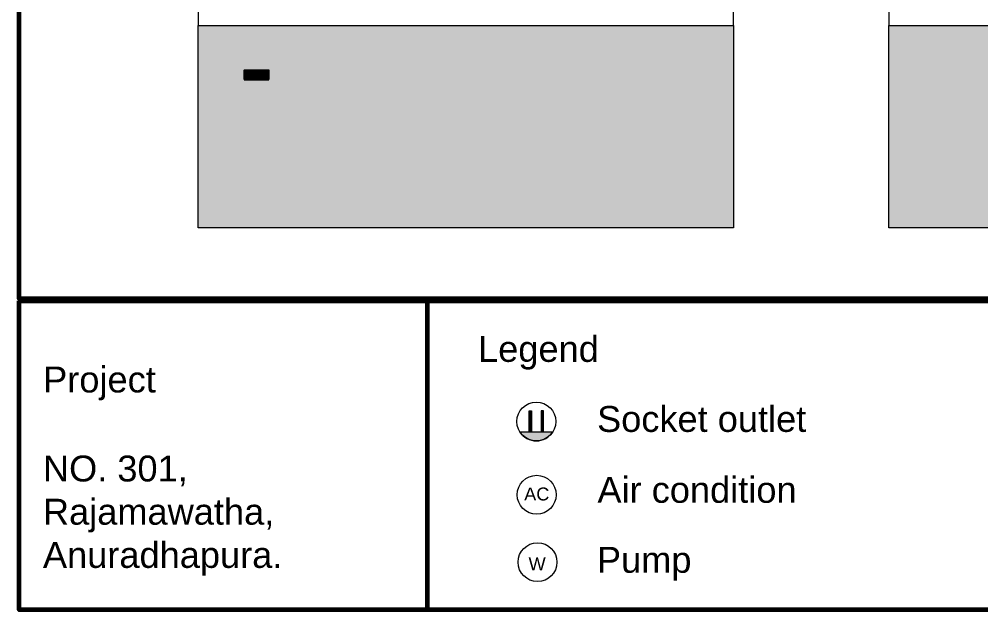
# Model space of a CAD drawing. Header units: millimetres. Extents: x 3717 to 33074, y -976 to 23714.
# Drawn here: x 3717 to 18562, y -976 to 8138 of the extents above; entities that cross this region are included whole.
import ezdxf

# ---------------------------------------------------------------- set-up
doc = ezdxf.new("R2010")
doc.units = ezdxf.units.MM
doc.layers.add('A-ANNO-DIMS', color=7, linetype='Continuous', lineweight=9)
doc.layers.add('power', color=7, linetype='Continuous', lineweight=9)
doc.layers.add('LINES', color=7, linetype='Continuous')
doc.layers.add('PDF_wall', color=7, linetype='Continuous')
doc.styles.add('Arial', font='arial.ttf', dxfattribs={"height": 450})

msp = doc.modelspace()

# ---------------------------------------------------------------- hatches: boundary and pattern name
at = {"layer": 'A-ANNO-DIMS'}
h = msp.add_hatch(dxfattribs=at)
h.set_pattern_fill('AR-B88', color=256)
h.paths.add_polyline_path([(14742, 8042), (6481, 8042), (6481, 4917), (14742, 4917)])
h.paths.add_polyline_path([(7190, 7208), (7190, 7353), (7206, 7362), (7206, 7353), (7562, 7353), (7570, 7353), (7570, 7208)], flags=16)
h.paths.add_polyline_path([(7554, 7353), (7567, 7359), (7567, 7214), (7567, 7209), (7554, 7206)], flags=16)
h.paths.add_polyline_path([(7408, 7208), (7408, 7252), (7400, 7252), (7400, 7208)], flags=16)
h.paths.add_polyline_path([(7351, 7208), (7351, 7353), (7343, 7353), (7343, 7208)], flags=16)
h.paths.add_polyline_path([(7375, 7259), (7372, 7258), (7369, 7257), (7375, 7259)], flags=0)
h.paths.add_polyline_path([(7367, 7252), (7378, 7252), (7378, 7254), (7367, 7353)], flags=0)
h.paths.add_polyline_path([(7383, 7240), (7382, 7244), (7378, 7245), (7378, 7245), (7383, 7226)], flags=0)
h.paths.add_polyline_path([(7383, 7295), (7398, 7285), (7398, 7287), (7383, 7310)], flags=0)
h.paths.add_polyline_path([(7383, 7333), (7383, 7318), (7398, 7307), (7398, 7309)], flags=0)
h.paths.add_polyline_path([(7383, 7356), (7383, 7336), (7398, 7325), (7398, 7343)], flags=16)
h.paths.add_polyline_path([(7398, 7277), (7383, 7266), (7383, 7269), (7398, 7279)], flags=0)
h.paths.add_polyline_path([(7359, 7251), (7353, 7252), (7353, 7252)], flags=0)
h.paths.add_polyline_path([(7383, 7287), (7398, 7298), (7398, 7296), (7383, 7272)], flags=0)
h.paths.add_polyline_path([(28518, 8042), (17144, 8042), (17144, 4917), (28518, 4917)])
h.paths.add_polyline_path([(6481, 22378), (23115, 22378), (23115, 19753), (6481, 19753)])
h.paths.add_polyline_path([(20539, 19771), (20997, 19771), (20997, 20107), (20539, 20107)], flags=24)
at = {"layer": 'power'}
h = msp.add_hatch(dxfattribs=at)
h.set_pattern_fill('ANGLE', color=256)
h.set_pattern_definition([(0, (41459.786, 23948.2945), (0, 6.985), [5.08, -1.905]), (90, (41459.786, 23948.2945), (-6.985, 4e-16), [5.08, -1.905])])
h.paths.add_polyline_path([(11589, 2093), (11625, 2093), (11625, 1771), (11589, 1771)])
h.paths.add_polyline_path([(11811, 2093), (11775, 2093), (11775, 1771), (11811, 1771)])
h = msp.add_hatch(dxfattribs=at)
h.set_pattern_fill('ANGLE', color=256)
h.set_pattern_definition([(0, (27369.521, 29027.081), (0, 6.985), [5.08, -1.905]), (90, (27369.521, 29027.081), (-6.985, 4e-16), [5.08, -1.905])])
edge = h.paths.add_edge_path()
edge.add_line((11446, 1771), (11954, 1771))
edge.add_arc((11700, 1930), 300, 212.0239, 327.9761, ccw=False)

# ---------------------------------------------------------------- linework, layer by layer
at = {"lineweight": 60}
msp.add_line((10013, 3791), (10013, -976), dxfattribs=at)
for points in [[(3717, 23714), (33043, 23714), (33043, 3822), (3717, 3822)], [(3717, 3791), (33074, 3791), (33074, -976), (3717, -976)]]:
    msp.add_lwpolyline(points, close=True, dxfattribs=at)
at = {"layer": 'A-ANNO-DIMS'}
for points in [[(6481, 8042), (14742, 8042), (14742, 4917), (6481, 4917)], [(17144, 8042), (28518, 8042), (28518, 4917), (17144, 4917)]]:
    msp.add_lwpolyline(points, close=True, dxfattribs=at)
at = {"layer": 'LINES'}
for p, q in [((7190, 7353), (7562, 7353)), ((7190, 7353), (7190, 7208)), ((7195, 7356), (7195, 7342)), ((7195, 7339), (7195, 7336)), ((7195, 7333), (7195, 7318)), ((7195, 7315), (7195, 7313)), ((7195, 7310), (7195, 7295)), ((7195, 7292), (7195, 7289)), ((7195, 7287), (7195, 7272)), ((7197, 7208), (7197, 7353)), ((7206, 7208), (7206, 7353)), ((7214, 7208), (7214, 7353)), ((7222, 7208), (7222, 7353)), ((7230, 7208), (7230, 7353)), ((7238, 7208), (7238, 7353)), ((7246, 7208), (7246, 7353)), ((7254, 7208), (7254, 7353)), ((7262, 7208), (7262, 7353)), ((7270, 7208), (7270, 7353)), ((7278, 7208), (7278, 7353)), ((7286, 7208), (7286, 7353)), ((7295, 7208), (7295, 7353)), ((7303, 7208), (7303, 7353)), ((7311, 7208), (7311, 7353)), ((7319, 7208), (7319, 7353)), ((7326, 7353), (7381, 7353)), ((7327, 7208), (7327, 7353)), ((7335, 7208), (7335, 7353)), ((7343, 7208), (7343, 7353)), ((7351, 7208), (7351, 7353)), ((7359, 7208), (7359, 7353)), ((7367, 7208), (7367, 7353)), ((7375, 7208), (7375, 7353)), ((7383, 7356), (7383, 7342)), ((7383, 7339), (7383, 7336)), ((7383, 7333), (7383, 7318)), ((7383, 7315), (7383, 7313)), ((7383, 7310), (7383, 7295)), ((7383, 7292), (7383, 7289)), ((7383, 7287), (7383, 7272)), ((7384, 7208), (7384, 7353)), ((7392, 7208), (7392, 7353)), ((7398, 7354), (7398, 7354)), ((7398, 7351), (7398, 7353)), ((7398, 7350), (7398, 7351)), ((7398, 7347), (7398, 7350)), ((7398, 7346), (7398, 7347)), ((7398, 7344), (7398, 7346)), ((7398, 7343), (7398, 7343)), ((7398, 7340), (7398, 7342)), ((7398, 7336), (7398, 7339)), ((7398, 7339), (7398, 7339)), ((7398, 7335), (7398, 7336)), ((7398, 7333), (7398, 7335)), ((7398, 7332), (7398, 7332)), ((7398, 7329), (7398, 7331)), ((7398, 7328), (7398, 7328)), ((7398, 7325), (7398, 7327)), ((7398, 7324), (7398, 7325)), ((7398, 7321), (7398, 7324)), ((7398, 7321), (7398, 7321)), ((7398, 7318), (7398, 7320)), ((7398, 7317), (7398, 7317)), ((7398, 7314), (7398, 7316)), ((7398, 7313), (7398, 7314)), ((7398, 7310), (7398, 7313)), ((7398, 7309), (7398, 7310)), ((7398, 7307), (7398, 7309)), ((7398, 7306), (7398, 7306)), ((7398, 7303), (7398, 7305)), ((7398, 7302), (7398, 7303)), ((7398, 7299), (7398, 7302)), ((7398, 7298), (7398, 7299)), ((7398, 7296), (7398, 7298)), ((7398, 7295), (7398, 7295)), ((7398, 7292), (7398, 7294)), ((7398, 7288), (7398, 7291)), ((7398, 7291), (7398, 7291)), ((7398, 7287), (7398, 7288)), ((7398, 7285), (7398, 7287)), ((7398, 7284), (7398, 7284)), ((7398, 7281), (7398, 7283)), ((7398, 7280), (7398, 7280)), ((7398, 7277), (7398, 7279)), ((7398, 7276), (7398, 7277)), ((7398, 7273), (7398, 7276)), ((7400, 7208), (7400, 7353)), ((7408, 7208), (7408, 7353)), ((7416, 7208), (7416, 7353)), ((7424, 7208), (7424, 7353)), ((7432, 7208), (7432, 7353)), ((7440, 7208), (7440, 7353)), ((7448, 7208), (7448, 7353)), ((7456, 7208), (7456, 7353)), ((7465, 7208), (7465, 7353)), ((7473, 7208), (7473, 7353)), ((7481, 7208), (7481, 7353)), ((7489, 7208), (7489, 7353)), ((7497, 7208), (7497, 7353)), ((7505, 7208), (7505, 7353)), ((7513, 7208), (7513, 7353)), ((7521, 7208), (7521, 7353)), ((7529, 7208), (7529, 7353)), ((7537, 7208), (7537, 7353)), ((7546, 7208), (7546, 7353)), ((7554, 7208), (7554, 7353)), ((7562, 7208), (7562, 7353)), ((7562, 7353), (7572, 7353)), ((7567, 7359), (7567, 7214)), ((7567, 7356), (7567, 7342)), ((7567, 7339), (7567, 7336)), ((7567, 7333), (7567, 7318)), ((7567, 7315), (7567, 7313)), ((7567, 7310), (7567, 7295)), ((7567, 7292), (7567, 7289)), ((7567, 7287), (7567, 7272)), ((7570, 7208), (7570, 7353)), ((7190, 7208), (7572, 7208)), ((7195, 7269), (7195, 7266)), ((7195, 7263), (7195, 7249)), ((7195, 7246), (7195, 7243)), ((7195, 7240), (7195, 7226)), ((7195, 7223), (7195, 7220)), ((7195, 7217), (7195, 7209)), ((7353, 7252), (7356, 7253)), ((7353, 7252), (7356, 7251)), ((7356, 7253), (7357, 7253)), ((7356, 7251), (7357, 7251)), ((7357, 7254), (7359, 7254)), ((7357, 7251), (7359, 7250)), ((7360, 7254), (7360, 7255)), ((7360, 7250), (7360, 7250)), ((7361, 7255), (7363, 7255)), ((7361, 7250), (7363, 7249)), ((7363, 7255), (7364, 7256)), ((7363, 7249), (7364, 7249)), ((7364, 7256), (7366, 7256)), ((7364, 7249), (7366, 7248)), ((7367, 7257), (7367, 7257)), ((7367, 7248), (7367, 7248)), ((7368, 7257), (7370, 7258)), ((7368, 7248), (7370, 7247)), ((7370, 7258), (7371, 7258)), ((7370, 7247), (7371, 7247)), ((7371, 7258), (7373, 7259)), ((7371, 7247), (7373, 7246)), ((7374, 7259), (7374, 7259)), ((7374, 7246), (7374, 7246)), ((7375, 7259), (7378, 7260)), ((7375, 7246), (7378, 7245)), ((7378, 7260), (7378, 7259)), ((7378, 7258), (7378, 7258)), ((7378, 7257), (7378, 7255)), ((7378, 7255), (7378, 7254)), ((7378, 7254), (7378, 7252)), ((7380, 7252), (7378, 7252)), ((7378, 7251), (7378, 7252)), ((7378, 7250), (7378, 7251)), ((7378, 7247), (7378, 7250)), ((7378, 7246), (7378, 7247)), ((7378, 7245), (7378, 7246)), ((7381, 7252), (7380, 7252)), ((7384, 7252), (7381, 7252)), ((7383, 7269), (7383, 7266)), ((7383, 7263), (7383, 7249)), ((7383, 7246), (7383, 7243)), ((7383, 7240), (7383, 7226)), ((7383, 7223), (7383, 7220)), ((7383, 7217), (7383, 7209)), ((7384, 7252), (7384, 7252)), ((7387, 7252), (7385, 7252)), ((7388, 7252), (7388, 7252)), ((7391, 7252), (7389, 7252)), ((7392, 7252), (7391, 7252)), ((7395, 7252), (7392, 7252)), ((7396, 7252), (7395, 7252)), ((7398, 7252), (7396, 7252)), ((7398, 7272), (7398, 7273)), ((7398, 7270), (7398, 7272)), ((7398, 7269), (7398, 7269)), ((7398, 7266), (7398, 7268)), ((7398, 7265), (7398, 7266)), ((7398, 7262), (7398, 7265)), ((7398, 7261), (7398, 7262)), ((7398, 7259), (7398, 7261)), ((7398, 7258), (7398, 7258)), ((7398, 7255), (7398, 7257)), ((7398, 7254), (7398, 7254)), ((7398, 7252), (7398, 7253)), ((7567, 7269), (7567, 7266)), ((7567, 7263), (7567, 7249)), ((7567, 7246), (7567, 7243)), ((7567, 7240), (7567, 7226)), ((7567, 7223), (7567, 7220)), ((7567, 7217), (7567, 7209))]:
    msp.add_line(p, q, dxfattribs=at)
at = {"layer": 'PDF_wall', "lineweight": 5}
for points in [[(17144, 13668), (17144, 8042), (28518, 8042)], [(17144, 8042), (17367, 8042)]]:
    msp.add_lwpolyline(points, dxfattribs=at)
msp.add_lwpolyline([(6481, 8042), (14517, 8042), (14742, 8042), (14742, 12467), (14517, 12467), (14517, 8271), (6481, 8271)], close=True, dxfattribs=at)
at = {"layer": 'power'}
msp.add_line((11446, 1771), (11954, 1771), dxfattribs=at)
for points in [[(11589, 2093), (11625, 2093), (11625, 1771), (11589, 1771)], [(11811, 2093), (11775, 2093), (11775, 1771), (11811, 1771)]]:
    msp.add_lwpolyline(points, close=True, dxfattribs=at)
for centre in [(11700, 1930), (11706, 799), (11719, -241)]:
    msp.add_circle(centre, 300, dxfattribs=at)
msp.add_arc((11700, 1930), 300, 212.0239, 327.9761, dxfattribs=at)

# ---------------------------------------------------------------- texts
at = {"char_height": 400, "attachment_point": 1, "style": 'Arial'}
for s, insert in [('Project', (4086, 2778)), ('NO. 301,^JRajamawatha,^JAnuradhapura.', (4083, 1404))]:
    msp.add_mtext_dynamic_manual_height_columns(s, width=5701.07, gutter_width=1, heights=[0], dxfattribs=dict(at, insert=insert))
at = {"layer": 'power', "attachment_point": 1, "style": 'Arial'}
for s, width, insert, char_height in [('Legend{\\fTimes New Roman|b0|i0|c0|p18;\\C250;\\c2039583; }', 5701.07, (10801, 3250), 400), ('Socket outlet{\\fTimes New Roman|b0|i0|c0|p18;\\C250;\\c2039583; }', 5701.07, (12638, 2169), 400), ('Air condition{\\fTimes New Roman|b0|i0|c0|p18;\\C250;\\c2039583; }', 5701.07, (12644, 1075), 400), ('AC', 765.23, (11513, 911), 200), ('Pump', 5701.07, (12636, -5), 400), ('W', 765.23, (11581, -169), 200)]:
    msp.add_mtext_dynamic_manual_height_columns(s, width=width, gutter_width=1, heights=[0], dxfattribs=dict(at, insert=insert, char_height=char_height))

doc.saveas('drawing.dxf')
